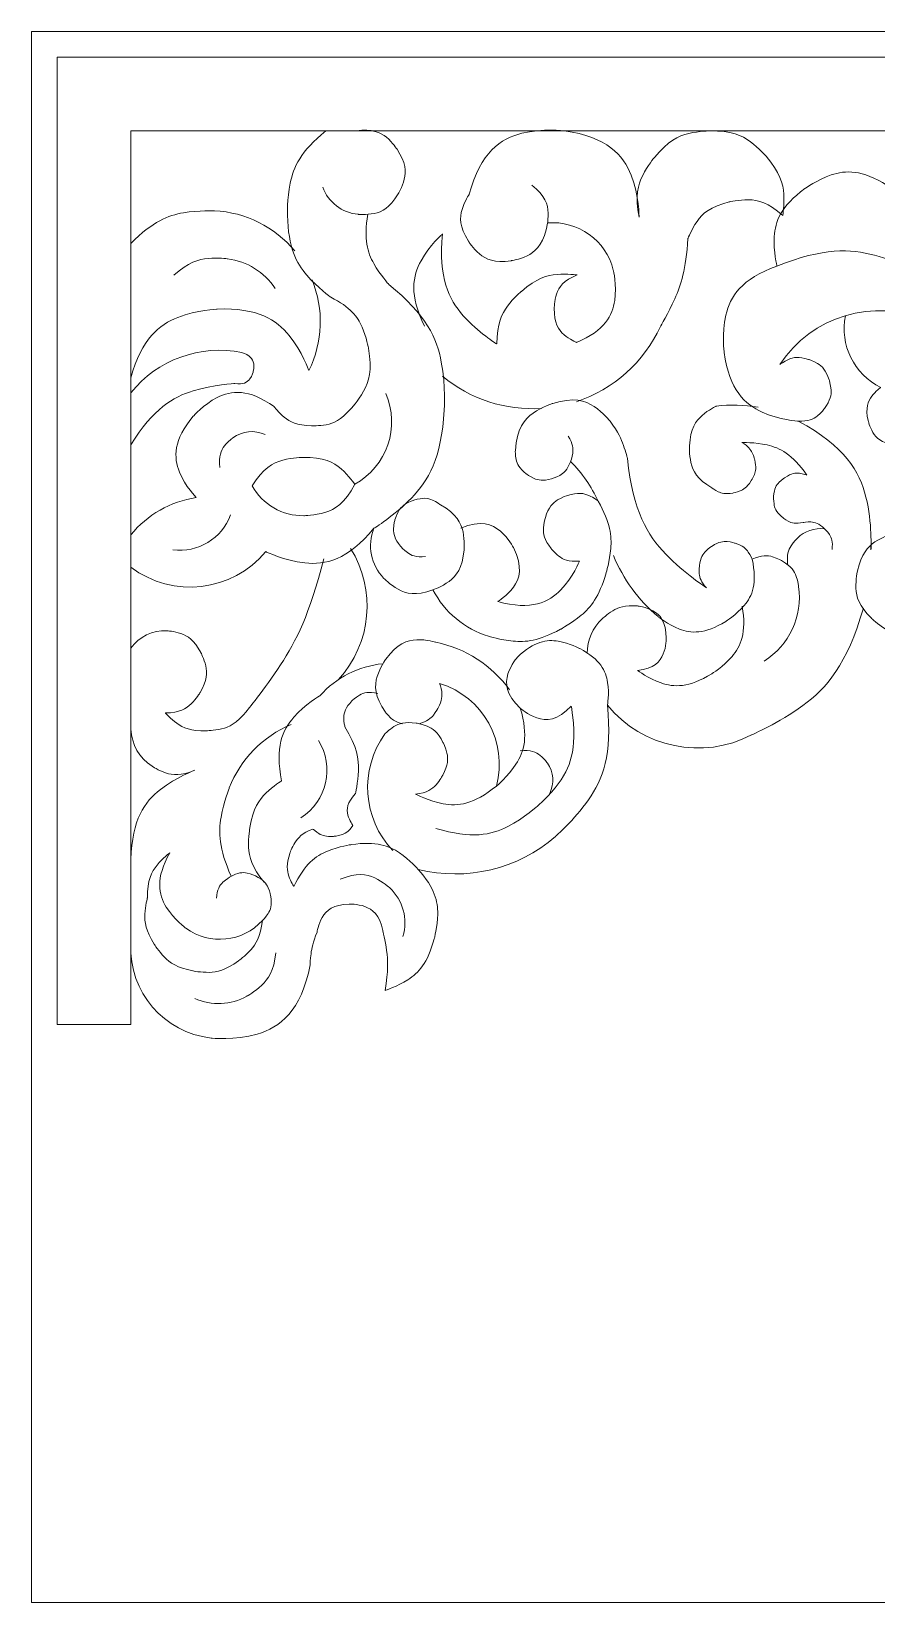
# Model space of a CAD drawing. Header units: millimetres. Extents: x 4883 to 5129, y 4651 to 4911.
# Drawn here: x 4883.3 to 4949, y 4789.2 to 4911.2 of the extents above; entities that cross this region are included whole.
import ezdxf

# ---------------------------------------------------------------- set-up
doc = ezdxf.new("R2010")
doc.units = ezdxf.units.MM
doc.header["$MEASUREMENT"] = 0
doc.layers.add('Layer 1', color=18, linetype='Continuous', true_color=0x000000)

msp = doc.modelspace()

# ---------------------------------------------------------------- linework, layer by layer
at = {"layer": 'Layer 1', "color": 1, "lineweight": 9, "true_color": 0xff0000}
for points, knots in [([(4883.34, 4911.2), (4883.34, 4911.2), (5127.34, 4911.2), (5127.34, 4911.2), (5127.34, 4911.2), (5127.34, 4911.2), (5127.34, 4880.7), (5127.34, 4850.2), (5127.34, 4789.2), (5127.34, 4789.2), (5127.34, 4789.2), (5127.34, 4789.2), (5066.34, 4789.2), (5005.34, 4789.2), (4883.34, 4789.2), (4883.34, 4789.2), (4883.34, 4789.2), (4883.34, 4789.2), (4883.34, 4819.7), (4883.34, 4850.2), (4883.34, 4911.2), (4883.34, 4911.2)], [0, 0, 0, 0, 0.142857, 0.142857, 0.142857, 0.285714, 0.285714, 0.285714, 0.428571, 0.428571, 0.428571, 0.571429, 0.571429, 0.571429, 0.714286, 0.714286, 0.714286, 0.857143, 0.857143, 0.857143, 1, 1, 1, 1]), ([(5085.34, 4834.1), (5085.34, 4834.1), (5085.34, 4909.2), (5085.34, 4909.2), (5085.34, 4909.2), (5085.34, 4909.2), (5035.34, 4909.2), (4985.34, 4909.2), (4885.34, 4909.2), (4885.34, 4909.2), (4885.34, 4909.2), (4885.34, 4909.2), (4885.34, 4890.43), (4885.34, 4871.65), (4885.34, 4834.1), (4885.34, 4834.1), (4885.34, 4834.1), (4885.34, 4834.1), (4886.77, 4834.1), (4888.2, 4834.1), (4891.06, 4834.1), (4891.06, 4834.1), (4891.06, 4834.1), (4891.06, 4834.1), (4891.06, 4851.44), (4891.06, 4868.79), (4891.06, 4903.48), (4891.06, 4903.48), (4891.06, 4903.48), (4891.06, 4903.48), (4938.2, 4903.48), (4985.34, 4903.48), (5079.61, 4903.48), (5079.61, 4903.48), (5079.61, 4903.48), (5079.61, 4903.48), (5079.61, 4886.13), (5079.61, 4868.79), (5079.61, 4834.1), (5079.61, 4834.1), (5079.61, 4834.1), (5079.61, 4834.1), (5081.04, 4834.1), (5082.47, 4834.1), (5085.34, 4834.1), (5085.34, 4834.1)], [0, 0, 0, 0, 0.066667, 0.066667, 0.066667, 0.133333, 0.133333, 0.133333, 0.2, 0.2, 0.2, 0.266667, 0.266667, 0.266667, 0.333333, 0.333333, 0.333333, 0.4, 0.4, 0.4, 0.466667, 0.466667, 0.466667, 0.533333, 0.533333, 0.533333, 0.6, 0.6, 0.6, 0.666667, 0.666667, 0.666667, 0.733333, 0.733333, 0.733333, 0.8, 0.8, 0.8, 0.866667, 0.866667, 0.866667, 0.933333, 0.933333, 0.933333, 1, 1, 1, 1]), ([(4891.06, 4872.11), (4892.33, 4873.67), (4894.14, 4874.71), (4896.14, 4875.01), (4896.14, 4875.01), (4895.28, 4875.87), (4894.83, 4876.99), (4894.38, 4878.11), (4894.34, 4879.48), (4895.91, 4881.32), (4895.91, 4881.32), (4896.7, 4882.24), (4897.77, 4882.78), (4898.85, 4883.32), (4900.21, 4883.49), (4902.18, 4882.07), (4902.18, 4882.07), (4902.53, 4881.62), (4902.97, 4881.25), (4903.42, 4880.89), (4903.95, 4880.62), (4905.1, 4880.58), (4905.1, 4880.58), (4905.67, 4880.56), (4906.24, 4880.66), (4906.8, 4880.77), (4907.35, 4881.01), (4908.12, 4881.87), (4908.12, 4881.87), (4908.71, 4882.5), (4909.13, 4883.26), (4909.56, 4884.01), (4909.82, 4884.89), (4909.51, 4886.6), (4909.51, 4886.6), (4909.36, 4887.46), (4909.02, 4888.25), (4908.67, 4889.05), (4908.13, 4889.78), (4906.58, 4890.57), (4906.58, 4890.57), (4905.56, 4891.31), (4904.73, 4892.27), (4903.91, 4893.23), (4903.29, 4894.4), (4903.22, 4896.93), (4903.22, 4896.93), (4903.18, 4898.19), (4903.44, 4899.43), (4903.69, 4900.67), (4904.24, 4901.88), (4906.19, 4903.48)], [0, 0, 0, 0, 0.055556, 0.055556, 0.055556, 0.111111, 0.111111, 0.111111, 0.166667, 0.166667, 0.166667, 0.222222, 0.222222, 0.222222, 0.277778, 0.277778, 0.277778, 0.333333, 0.333333, 0.333333, 0.388889, 0.388889, 0.388889, 0.444444, 0.444444, 0.444444, 0.5, 0.5, 0.5, 0.555556, 0.555556, 0.555556, 0.611111, 0.611111, 0.611111, 0.666667, 0.666667, 0.666667, 0.722222, 0.722222, 0.722222, 0.777778, 0.777778, 0.777778, 0.833333, 0.833333, 0.833333, 0.888889, 0.888889, 0.888889, 1, 1, 1, 1]), ([(4905.96, 4899.12), (4906.39, 4897.94), (4907.46, 4897.12), (4908.71, 4897), (4908.71, 4897), (4909.34, 4896.95), (4909.95, 4897.07), (4910.57, 4897.19), (4911.17, 4897.5), (4911.81, 4898.58), (4911.81, 4898.58), (4912.14, 4899.12), (4912.29, 4899.72), (4912.44, 4900.33), (4912.43, 4901.01), (4911.73, 4902.05), (4911.73, 4902.05), (4911.39, 4902.58), (4910.91, 4902.98), (4910.42, 4903.38), (4909.81, 4903.65), (4908.56, 4903.48)], [0, 0, 0, 0, 0.125, 0.125, 0.125, 0.25, 0.25, 0.25, 0.375, 0.375, 0.375, 0.5, 0.5, 0.5, 0.625, 0.625, 0.625, 0.75, 0.75, 0.75, 1, 1, 1, 1]), ([(4925.66, 4882.45), (4928.55, 4883.41), (4930.92, 4885.52), (4932.19, 4888.29), (4932.19, 4888.29), (4932.81, 4889.33), (4933.3, 4890.43), (4933.79, 4891.54), (4934.16, 4892.71), (4934.33, 4895.12), (4934.33, 4895.12), (4934.59, 4895.83), (4935.03, 4896.45), (4935.46, 4897.07), (4936.06, 4897.6), (4937.54, 4897.96), (4937.54, 4897.96), (4938.27, 4898.14), (4939.03, 4898.13), (4939.79, 4898.12), (4940.56, 4897.92), (4941.69, 4896.9), (4941.69, 4896.9), (4941.82, 4897.73), (4941.77, 4898.56), (4941.72, 4899.39), (4941.48, 4900.24), (4940.39, 4901.51), (4940.39, 4901.51), (4939.85, 4902.14), (4939.18, 4902.64), (4938.51, 4903.14), (4937.71, 4903.5), (4936.04, 4903.48), (4936.04, 4903.48), (4935.2, 4903.47), (4934.39, 4903.28), (4933.57, 4903.08), (4932.78, 4902.71), (4931.72, 4901.41), (4931.72, 4901.41), (4931.19, 4900.77), (4930.81, 4900.02), (4930.44, 4899.27), (4930.22, 4898.43), (4930.53, 4896.78), (4930.53, 4896.78), (4930.54, 4898.47), (4929.92, 4900.03), (4929.31, 4901.59), (4928.07, 4903.03), (4924.72, 4903.48), (4924.72, 4903.48), (4923.04, 4903.7), (4921.42, 4903.29), (4919.79, 4902.88), (4918.21, 4901.83), (4917.34, 4898.56), (4917.34, 4898.56), (4916.97, 4898.01), (4916.78, 4897.38), (4916.59, 4896.75), (4916.58, 4896.04), (4917.28, 4894.92), (4917.28, 4894.92), (4917.63, 4894.36), (4918.13, 4893.93), (4918.63, 4893.5), (4919.28, 4893.2), (4920.59, 4893.4), (4920.59, 4893.4), (4921.24, 4893.49), (4921.83, 4893.77), (4922.43, 4894.06), (4922.96, 4894.53), (4923.32, 4895.8), (4923.32, 4895.8), (4923.49, 4896.44), (4923.47, 4897.1), (4923.45, 4897.76), (4923.24, 4898.44), (4922.21, 4899.27)], [0, 0, 0, 0, 0.035714, 0.035714, 0.035714, 0.071429, 0.071429, 0.071429, 0.107143, 0.107143, 0.107143, 0.142857, 0.142857, 0.142857, 0.178571, 0.178571, 0.178571, 0.214286, 0.214286, 0.214286, 0.25, 0.25, 0.25, 0.285714, 0.285714, 0.285714, 0.321429, 0.321429, 0.321429, 0.357143, 0.357143, 0.357143, 0.392857, 0.392857, 0.392857, 0.428571, 0.428571, 0.428571, 0.464286, 0.464286, 0.464286, 0.5, 0.5, 0.5, 0.535714, 0.535714, 0.535714, 0.571429, 0.571429, 0.571429, 0.607143, 0.607143, 0.607143, 0.642857, 0.642857, 0.642857, 0.678571, 0.678571, 0.678571, 0.714286, 0.714286, 0.714286, 0.75, 0.75, 0.75, 0.785714, 0.785714, 0.785714, 0.821429, 0.821429, 0.821429, 0.857143, 0.857143, 0.857143, 0.892857, 0.892857, 0.892857, 0.928571, 0.928571, 0.928571, 1, 1, 1, 1]), ([(4951.92, 4867.36), (4952.85, 4867.45), (4953.66, 4868.03), (4954.05, 4868.88), (4954.05, 4868.88), (4954.24, 4869.3), (4954.32, 4869.76), (4954.4, 4870.22), (4954.36, 4870.72), (4953.82, 4871.48), (4953.82, 4871.48), (4953.3, 4871.92), (4952.68, 4872.19), (4952.06, 4872.47), (4951.35, 4872.6), (4950.06, 4872.16), (4950.06, 4872.16), (4949.41, 4871.94), (4948.85, 4871.56), (4948.29, 4871.18), (4947.8, 4870.64), (4947.5, 4869.32), (4947.5, 4869.32), (4947.35, 4868.65), (4947.37, 4867.97), (4947.4, 4867.29), (4947.6, 4866.6), (4948.57, 4865.64), (4948.57, 4865.64), (4949.05, 4865.16), (4949.64, 4864.82), (4950.23, 4864.49), (4950.93, 4864.29), (4952.25, 4864.61), (4952.25, 4864.61), (4955.12, 4865.23), (4957.52, 4866.89), (4959.91, 4868.55), (4961.84, 4871.24), (4961.14, 4877.07), (4961.14, 4877.07), (4960.89, 4878.2), (4961.02, 4879.34), (4961.15, 4880.49), (4961.66, 4881.65), (4963.65, 4882.82), (4963.65, 4882.82), (4964.64, 4883.41), (4965.77, 4883.64), (4966.9, 4883.88), (4968.16, 4883.76), (4969.9, 4882.23), (4969.9, 4882.23), (4969.95, 4883.62), (4969.47, 4884.9), (4968.99, 4886.19), (4967.98, 4887.38), (4965.23, 4887.72), (4965.23, 4887.72), (4963.86, 4887.89), (4962.54, 4887.52), (4961.22, 4887.16), (4959.94, 4886.25), (4959.36, 4883.55), (4959.36, 4883.55), (4958.91, 4885.46), (4958.05, 4887.22), (4957.2, 4888.98), (4955.94, 4890.6), (4952.46, 4892.41), (4952.46, 4892.41), (4950.72, 4893.31), (4948.82, 4893.82), (4946.93, 4894.32), (4944.88, 4894.43), (4941.24, 4892.98), (4941.24, 4892.98), (4940.95, 4894.11), (4941.03, 4895.27), (4941.1, 4896.43), (4941.53, 4897.63), (4943.41, 4899), (4943.41, 4899), (4944.35, 4899.69), (4945.46, 4900.06), (4946.56, 4900.43), (4947.83, 4900.48), (4949.81, 4899.25), (4949.81, 4899.25), (4951.22, 4898.23), (4952.54, 4897.09), (4953.85, 4895.95), (4955.06, 4894.68), (4956.96, 4891.75)], [0, 0, 0, 0, 0.03125, 0.03125, 0.03125, 0.0625, 0.0625, 0.0625, 0.09375, 0.09375, 0.09375, 0.125, 0.125, 0.125, 0.15625, 0.15625, 0.15625, 0.1875, 0.1875, 0.1875, 0.21875, 0.21875, 0.21875, 0.25, 0.25, 0.25, 0.28125, 0.28125, 0.28125, 0.3125, 0.3125, 0.3125, 0.34375, 0.34375, 0.34375, 0.375, 0.375, 0.375, 0.40625, 0.40625, 0.40625, 0.4375, 0.4375, 0.4375, 0.46875, 0.46875, 0.46875, 0.5, 0.5, 0.5, 0.53125, 0.53125, 0.53125, 0.5625, 0.5625, 0.5625, 0.59375, 0.59375, 0.59375, 0.625, 0.625, 0.625, 0.65625, 0.65625, 0.65625, 0.6875, 0.6875, 0.6875, 0.71875, 0.71875, 0.71875, 0.75, 0.75, 0.75, 0.78125, 0.78125, 0.78125, 0.8125, 0.8125, 0.8125, 0.84375, 0.84375, 0.84375, 0.875, 0.875, 0.875, 0.90625, 0.90625, 0.90625, 0.9375, 0.9375, 0.9375, 1, 1, 1, 1]), ([(4903.79, 4894.16), (4902.24, 4896.03), (4899.98, 4897.16), (4897.55, 4897.27), (4897.55, 4897.27), (4896.34, 4897.32), (4895.15, 4897.12), (4893.95, 4896.92), (4892.77, 4896.46), (4891.06, 4894.74)], [0, 0, 0, 0, 0.25, 0.25, 0.25, 0.5, 0.5, 0.5, 1, 1, 1, 1]), ([(4891.06, 4869.59), (4894.32, 4867.15), (4898.93, 4867.68), (4901.54, 4870.81), (4901.54, 4870.81), (4902.98, 4870.1), (4904.57, 4869.93), (4906.16, 4869.76), (4907.9, 4870.14), (4909.94, 4872.62), (4909.94, 4872.62), (4911.54, 4873.61), (4912.85, 4874.97), (4914.16, 4876.32), (4915.17, 4878.03), (4915.4, 4881.79), (4915.4, 4881.79), (4915.52, 4883.67), (4915.17, 4885.52), (4914.83, 4887.37), (4914.03, 4889.19), (4911.09, 4891.56), (4911.09, 4891.56), (4910.42, 4892.29), (4909.93, 4893.17), (4909.44, 4894.04), (4909.14, 4895.04), (4909.46, 4897.02)], [0, 0, 0, 0, 0.1, 0.1, 0.1, 0.2, 0.2, 0.2, 0.3, 0.3, 0.3, 0.4, 0.4, 0.4, 0.5, 0.5, 0.5, 0.6, 0.6, 0.6, 0.7, 0.7, 0.7, 0.8, 0.8, 0.8, 1, 1, 1, 1]), ([(4923.42, 4896.33), (4925.79, 4896.54), (4927.97, 4894.98), (4928.53, 4892.66), (4928.53, 4892.66), (4928.81, 4891.5), (4928.64, 4890.32), (4928.48, 4889.15), (4927.87, 4887.96), (4925.66, 4887.06), (4925.66, 4887.06), (4925.13, 4887.28), (4924.7, 4887.65), (4924.26, 4888.03), (4923.92, 4888.55), (4923.94, 4889.69), (4923.94, 4889.69), (4923.94, 4890.27), (4924.12, 4890.81), (4924.3, 4891.35), (4924.65, 4891.86), (4925.72, 4892.29), (4925.72, 4892.29), (4924.94, 4892.4), (4924.16, 4892.34), (4923.37, 4892.27), (4922.59, 4892.04), (4921.39, 4891.02), (4921.39, 4891.02), (4920.79, 4890.51), (4920.32, 4889.88), (4919.85, 4889.26), (4919.5, 4888.52), (4919.47, 4886.94), (4919.47, 4886.94), (4918.02, 4887.85), (4916.88, 4889.13), (4915.75, 4890.41), (4914.93, 4892.07), (4915.27, 4895.48), (4915.27, 4895.48), (4914.25, 4894.58), (4913.6, 4893.4), (4912.95, 4892.22), (4912.66, 4890.75), (4913.87, 4888.32)], [0, 0, 0, 0, 0.0625, 0.0625, 0.0625, 0.125, 0.125, 0.125, 0.1875, 0.1875, 0.1875, 0.25, 0.25, 0.25, 0.3125, 0.3125, 0.3125, 0.375, 0.375, 0.375, 0.4375, 0.4375, 0.4375, 0.5, 0.5, 0.5, 0.5625, 0.5625, 0.5625, 0.625, 0.625, 0.625, 0.6875, 0.6875, 0.6875, 0.75, 0.75, 0.75, 0.8125, 0.8125, 0.8125, 0.875, 0.875, 0.875, 1, 1, 1, 1]), ([(4902.27, 4891.24), (4901.43, 4892.51), (4900.08, 4893.35), (4898.57, 4893.55), (4898.57, 4893.55), (4897.82, 4893.64), (4897.06, 4893.58), (4896.3, 4893.51), (4895.54, 4893.28), (4894.4, 4892.27)], [0, 0, 0, 0, 0.25, 0.25, 0.25, 0.5, 0.5, 0.5, 1, 1, 1, 1]), ([(4948.54, 4871.2), (4948.54, 4871.12), (4948.54, 4871.04), (4948.54, 4870.96), (4948.54, 4870.96), (4948.65, 4873.03), (4948.15, 4875.04), (4947.65, 4877.05), (4946.55, 4878.99), (4942.89, 4880.93), (4942.89, 4880.93), (4941.42, 4881.03), (4940.09, 4881.64), (4938.75, 4882.24), (4937.55, 4883.36), (4937.14, 4886.28), (4937.14, 4886.28), (4936.94, 4887.74), (4937.27, 4889.17), (4937.6, 4890.6), (4938.46, 4892), (4941.24, 4892.98)], [0, 0, 0, 0, 0.125, 0.125, 0.125, 0.25, 0.25, 0.25, 0.375, 0.375, 0.375, 0.5, 0.5, 0.5, 0.625, 0.625, 0.625, 0.75, 0.75, 0.75, 1, 1, 1, 1]), ([(4905.14, 4891.91), (4906.06, 4889.64), (4905.97, 4887.07), (4904.89, 4884.87), (4904.89, 4884.87), (4904.35, 4886.35), (4903.36, 4887.58), (4902.36, 4888.8), (4900.93, 4889.77), (4897.77, 4889.64), (4897.77, 4889.64), (4896.19, 4889.57), (4894.72, 4889), (4893.25, 4888.43), (4891.89, 4887.35), (4891.06, 4884.3)], [0, 0, 0, 0, 0.166667, 0.166667, 0.166667, 0.333333, 0.333333, 0.333333, 0.5, 0.5, 0.5, 0.666667, 0.666667, 0.666667, 1, 1, 1, 1]), ([(4952.89, 4888.78), (4948.74, 4890.54), (4943.94, 4889.1), (4941.46, 4885.34), (4941.46, 4885.34), (4941.78, 4885.58), (4942.14, 4885.74), (4942.51, 4885.9), (4942.92, 4885.97), (4943.68, 4885.74), (4943.68, 4885.74), (4944.06, 4885.62), (4944.4, 4885.41), (4944.74, 4885.21), (4945.04, 4884.91), (4945.29, 4884.15), (4945.29, 4884.15), (4945.41, 4883.77), (4945.44, 4883.37), (4945.47, 4882.98), (4945.4, 4882.56), (4944.92, 4881.92), (4944.92, 4881.92), (4944.69, 4881.6), (4944.38, 4881.35), (4944.07, 4881.1), (4943.69, 4880.92), (4942.89, 4880.93)], [0, 0, 0, 0, 0.1, 0.1, 0.1, 0.2, 0.2, 0.2, 0.3, 0.3, 0.3, 0.4, 0.4, 0.4, 0.5, 0.5, 0.5, 0.6, 0.6, 0.6, 0.7, 0.7, 0.7, 0.8, 0.8, 0.8, 1, 1, 1, 1]), ([(4946.55, 4889.13), (4946.1, 4886.86), (4947.23, 4884.58), (4949.31, 4883.56), (4949.31, 4883.56), (4948.9, 4883.27), (4948.6, 4882.87), (4948.3, 4882.47), (4948.1, 4881.97), (4948.32, 4880.99), (4948.32, 4880.99), (4948.44, 4880.5), (4948.69, 4880.07), (4948.94, 4879.64), (4949.33, 4879.27), (4950.32, 4879.09), (4950.32, 4879.09), (4950.15, 4878.35), (4950.27, 4877.61), (4950.4, 4876.87), (4950.82, 4876.13), (4952.26, 4875.66), (4952.26, 4875.66), (4951.89, 4875.1), (4951.75, 4874.45), (4951.62, 4873.8), (4951.7, 4873.06), (4952.68, 4872.14)], [0, 0, 0, 0, 0.1, 0.1, 0.1, 0.2, 0.2, 0.2, 0.3, 0.3, 0.3, 0.4, 0.4, 0.4, 0.5, 0.5, 0.5, 0.6, 0.6, 0.6, 0.7, 0.7, 0.7, 0.8, 0.8, 0.8, 1, 1, 1, 1]), ([(4891.06, 4883.15), (4893.12, 4885.72), (4896.45, 4886.92), (4899.68, 4886.27), (4899.68, 4886.27), (4900, 4886.18), (4900.26, 4885.98), (4900.51, 4885.77), (4900.71, 4885.45), (4900.56, 4884.8), (4900.56, 4884.8), (4900.49, 4884.48), (4900.29, 4884.22), (4900.1, 4883.95), (4899.79, 4883.75), (4899.13, 4883.87), (4899.13, 4883.87), (4897.48, 4883.78), (4895.9, 4883.3), (4894.32, 4882.81), (4892.81, 4881.92), (4891.06, 4879.11)], [0, 0, 0, 0, 0.125, 0.125, 0.125, 0.25, 0.25, 0.25, 0.375, 0.375, 0.375, 0.5, 0.5, 0.5, 0.625, 0.625, 0.625, 0.75, 0.75, 0.75, 1, 1, 1, 1]), ([(4928.54, 4870.52), (4929.29, 4868.67), (4930.48, 4867.04), (4932.01, 4865.76), (4932.01, 4865.76), (4932.76, 4865.14), (4933.66, 4864.8), (4934.55, 4864.45), (4935.61, 4864.38), (4937.26, 4865.39), (4937.26, 4865.39), (4938.08, 4865.89), (4938.7, 4866.63), (4939.32, 4867.37), (4939.73, 4868.34), (4939.31, 4870.23), (4939.31, 4870.23), (4939.19, 4870.53), (4939.01, 4870.78), (4938.83, 4871.04), (4938.59, 4871.27), (4937.99, 4871.46), (4937.99, 4871.46), (4937.69, 4871.56), (4937.37, 4871.59), (4937.06, 4871.62), (4936.73, 4871.58), (4936.2, 4871.24), (4936.2, 4871.24), (4935.93, 4871.07), (4935.71, 4870.85), (4935.48, 4870.62), (4935.31, 4870.34), (4935.22, 4869.72), (4935.22, 4869.72), (4935.18, 4869.4), (4935.21, 4869.09), (4935.24, 4868.77), (4935.34, 4868.46), (4935.77, 4868), (4935.77, 4868), (4934.04, 4869.12), (4932.61, 4870.6), (4931.18, 4872.09), (4930.05, 4873.93), (4929.63, 4878.03), (4929.63, 4878.03), (4929.5, 4878.56), (4929.32, 4879.06), (4929.14, 4879.57), (4928.92, 4880.06), (4928.28, 4880.93), (4928.28, 4880.93), (4927.75, 4881.6), (4927.04, 4882.07), (4926.34, 4882.55), (4925.45, 4882.82), (4923.82, 4882.31), (4923.82, 4882.31), (4923.01, 4882.06), (4922.31, 4881.57), (4921.61, 4881.08), (4921.04, 4880.36), (4920.92, 4878.65), (4920.92, 4878.65), (4920.91, 4878.3), (4920.99, 4877.96), (4921.06, 4877.62), (4921.22, 4877.29), (4921.77, 4876.86), (4921.77, 4876.86), (4922.05, 4876.64), (4922.37, 4876.5), (4922.69, 4876.35), (4923.05, 4876.28), (4923.72, 4876.46), (4923.72, 4876.46), (4924.06, 4876.56), (4924.37, 4876.73), (4924.67, 4876.89), (4924.95, 4877.14), (4925.2, 4877.79), (4925.2, 4877.79), (4925.33, 4878.12), (4925.38, 4878.46), (4925.43, 4878.81), (4925.39, 4879.18), (4925.03, 4879.77)], [0, 0, 0, 0, 0.033333, 0.033333, 0.033333, 0.066667, 0.066667, 0.066667, 0.1, 0.1, 0.1, 0.133333, 0.133333, 0.133333, 0.166667, 0.166667, 0.166667, 0.2, 0.2, 0.2, 0.233333, 0.233333, 0.233333, 0.266667, 0.266667, 0.266667, 0.3, 0.3, 0.3, 0.333333, 0.333333, 0.333333, 0.366667, 0.366667, 0.366667, 0.4, 0.4, 0.4, 0.433333, 0.433333, 0.433333, 0.466667, 0.466667, 0.466667, 0.5, 0.5, 0.5, 0.533333, 0.533333, 0.533333, 0.566667, 0.566667, 0.566667, 0.6, 0.6, 0.6, 0.633333, 0.633333, 0.633333, 0.666667, 0.666667, 0.666667, 0.7, 0.7, 0.7, 0.733333, 0.733333, 0.733333, 0.766667, 0.766667, 0.766667, 0.8, 0.8, 0.8, 0.833333, 0.833333, 0.833333, 0.866667, 0.866667, 0.866667, 0.9, 0.9, 0.9, 0.933333, 0.933333, 0.933333, 1, 1, 1, 1]), ([(4939.77, 4882.02), (4938.7, 4882.21), (4937.6, 4882.24), (4936.52, 4882.1), (4936.52, 4882.1), (4935.92, 4881.82), (4935.42, 4881.38), (4934.92, 4880.95), (4934.52, 4880.36), (4934.45, 4879.03), (4934.45, 4879.03), (4934.41, 4878.37), (4934.56, 4877.72), (4934.71, 4877.08), (4935.04, 4876.45), (4936.18, 4875.76), (4936.18, 4875.76), (4936.41, 4875.58), (4936.67, 4875.46), (4936.94, 4875.33), (4937.23, 4875.26), (4937.81, 4875.36), (4937.81, 4875.36), (4938.1, 4875.41), (4938.37, 4875.52), (4938.64, 4875.62), (4938.89, 4875.79), (4939.22, 4876.28), (4939.22, 4876.28), (4939.38, 4876.52), (4939.49, 4876.79), (4939.59, 4877.06), (4939.65, 4877.36), (4939.51, 4877.93), (4939.51, 4877.93), (4939.45, 4878.21), (4939.32, 4878.48), (4939.2, 4878.74), (4939.02, 4878.99), (4938.51, 4879.28), (4938.51, 4879.28), (4939.51, 4879.31), (4940.49, 4879.09), (4941.46, 4878.86), (4942.41, 4878.39), (4943.57, 4876.75), (4943.57, 4876.75), (4943.29, 4876.86), (4942.99, 4876.89), (4942.69, 4876.93), (4942.37, 4876.9), (4941.87, 4876.57), (4941.87, 4876.57), (4941.61, 4876.41), (4941.4, 4876.19), (4941.19, 4875.98), (4941.03, 4875.7), (4940.98, 4875.1), (4940.98, 4875.1), (4940.96, 4874.8), (4941.01, 4874.51), (4941.05, 4874.21), (4941.17, 4873.91), (4941.63, 4873.51), (4941.63, 4873.51), (4941.85, 4873.31), (4942.12, 4873.17), (4942.38, 4873.03), (4942.69, 4872.95), (4943.28, 4873.07), (4943.28, 4873.07), (4943.58, 4873.13), (4943.88, 4873.11), (4944.18, 4873.09), (4944.49, 4873), (4944.93, 4872.59), (4944.93, 4872.59), (4945.15, 4872.38), (4945.31, 4872.13), (4945.48, 4871.88), (4945.59, 4871.58), (4945.52, 4870.98)], [0, 0, 0, 0, 0.035714, 0.035714, 0.035714, 0.071429, 0.071429, 0.071429, 0.107143, 0.107143, 0.107143, 0.142857, 0.142857, 0.142857, 0.178571, 0.178571, 0.178571, 0.214286, 0.214286, 0.214286, 0.25, 0.25, 0.25, 0.285714, 0.285714, 0.285714, 0.321429, 0.321429, 0.321429, 0.357143, 0.357143, 0.357143, 0.392857, 0.392857, 0.392857, 0.428571, 0.428571, 0.428571, 0.464286, 0.464286, 0.464286, 0.5, 0.5, 0.5, 0.535714, 0.535714, 0.535714, 0.571429, 0.571429, 0.571429, 0.607143, 0.607143, 0.607143, 0.642857, 0.642857, 0.642857, 0.678571, 0.678571, 0.678571, 0.714286, 0.714286, 0.714286, 0.75, 0.75, 0.75, 0.785714, 0.785714, 0.785714, 0.821429, 0.821429, 0.821429, 0.857143, 0.857143, 0.857143, 0.892857, 0.892857, 0.892857, 0.928571, 0.928571, 0.928571, 1, 1, 1, 1]), ([(4901.49, 4879.9), (4900.67, 4880.28), (4899.71, 4880.18), (4898.98, 4879.65), (4898.98, 4879.65), (4898.62, 4879.38), (4898.34, 4879.02), (4898.06, 4878.67), (4897.87, 4878.23), (4897.98, 4877.33)], [0, 0, 0, 0, 0.25, 0.25, 0.25, 0.5, 0.5, 0.5, 1, 1, 1, 1]), ([(4900.47, 4875.92), (4901.28, 4874.46), (4902.83, 4873.57), (4904.5, 4873.6), (4904.5, 4873.6), (4905.33, 4873.61), (4906.13, 4873.85), (4906.92, 4874.09), (4907.68, 4874.56), (4908.45, 4876.04), (4908.45, 4876.04), (4908, 4876.7), (4907.4, 4877.23), (4906.8, 4877.76), (4906.04, 4878.15), (4904.43, 4878.13), (4904.43, 4878.13), (4903.63, 4878.12), (4902.85, 4877.91), (4902.08, 4877.69), (4901.33, 4877.28), (4900.47, 4875.92)], [0, 0, 0, 0, 0.142857, 0.142857, 0.142857, 0.285714, 0.285714, 0.285714, 0.428571, 0.428571, 0.428571, 0.571429, 0.571429, 0.571429, 0.714286, 0.714286, 0.714286, 0.857143, 0.857143, 0.857143, 1, 1, 1, 1]), ([(4925.21, 4877.8), (4926.1, 4876.91), (4926.82, 4875.87), (4927.36, 4874.73), (4927.36, 4874.73), (4927.02, 4874.99), (4926.63, 4875.17), (4926.24, 4875.34), (4925.79, 4875.42), (4924.97, 4875.17), (4924.97, 4875.17), (4924.56, 4875.04), (4924.2, 4874.82), (4923.83, 4874.59), (4923.51, 4874.27), (4923.25, 4873.45), (4923.25, 4873.45), (4923.12, 4873.04), (4923.1, 4872.62), (4923.08, 4872.19), (4923.16, 4871.74), (4923.69, 4871.06), (4923.69, 4871.06), (4923.95, 4870.73), (4924.29, 4870.46), (4924.63, 4870.2), (4925.04, 4870.02), (4925.9, 4870.07), (4925.9, 4870.07), (4925.4, 4868.81), (4924.46, 4867.85), (4923.53, 4866.88), (4922.16, 4866.21), (4919.56, 4866.94), (4919.56, 4866.94), (4920.28, 4867.37), (4920.77, 4868.04), (4921.26, 4868.71), (4921.52, 4869.62), (4920.77, 4871.12), (4920.77, 4871.12), (4920.39, 4871.86), (4919.76, 4872.4), (4919.13, 4872.94), (4918.24, 4873.28), (4916.69, 4872.63)], [0, 0, 0, 0, 0.0625, 0.0625, 0.0625, 0.125, 0.125, 0.125, 0.1875, 0.1875, 0.1875, 0.25, 0.25, 0.25, 0.3125, 0.3125, 0.3125, 0.375, 0.375, 0.375, 0.4375, 0.4375, 0.4375, 0.5, 0.5, 0.5, 0.5625, 0.5625, 0.5625, 0.625, 0.625, 0.625, 0.6875, 0.6875, 0.6875, 0.75, 0.75, 0.75, 0.8125, 0.8125, 0.8125, 0.875, 0.875, 0.875, 1, 1, 1, 1]), ([(4909.94, 4872.62), (4909.41, 4871.29), (4909.7, 4869.78), (4910.69, 4868.75), (4910.69, 4868.75), (4911.18, 4868.24), (4911.81, 4867.89), (4912.43, 4867.54), (4913.18, 4867.36), (4914.52, 4867.84), (4914.52, 4867.84), (4915.2, 4868.07), (4915.77, 4868.5), (4916.34, 4868.92), (4916.81, 4869.53), (4916.94, 4870.95), (4916.94, 4870.95), (4917, 4871.66), (4916.86, 4872.35), (4916.71, 4873.05), (4916.35, 4873.73), (4915.11, 4874.44), (4915.11, 4874.44), (4914.82, 4874.66), (4914.48, 4874.81), (4914.14, 4874.96), (4913.75, 4875.03), (4913.04, 4874.8), (4913.04, 4874.8), (4912.68, 4874.69), (4912.37, 4874.49), (4912.06, 4874.29), (4911.78, 4874.01), (4911.57, 4873.29), (4911.57, 4873.29), (4911.47, 4872.94), (4911.46, 4872.56), (4911.45, 4872.19), (4911.53, 4871.81), (4912, 4871.23), (4912, 4871.23), (4912.24, 4870.95), (4912.54, 4870.73), (4912.84, 4870.51), (4913.2, 4870.36), (4913.94, 4870.43)], [0, 0, 0, 0, 0.0625, 0.0625, 0.0625, 0.125, 0.125, 0.125, 0.1875, 0.1875, 0.1875, 0.25, 0.25, 0.25, 0.3125, 0.3125, 0.3125, 0.375, 0.375, 0.375, 0.4375, 0.4375, 0.4375, 0.5, 0.5, 0.5, 0.5625, 0.5625, 0.5625, 0.625, 0.625, 0.625, 0.6875, 0.6875, 0.6875, 0.75, 0.75, 0.75, 0.8125, 0.8125, 0.8125, 0.875, 0.875, 0.875, 1, 1, 1, 1]), ([(4914.52, 4867.84), (4915.42, 4866.11), (4916.98, 4864.81), (4918.84, 4864.24), (4918.84, 4864.24), (4919.77, 4863.95), (4920.74, 4863.86), (4921.71, 4863.76), (4922.71, 4863.86), (4924.43, 4864.78), (4924.43, 4864.78), (4925.29, 4865.24), (4926.04, 4865.87), (4926.79, 4866.49), (4927.42, 4867.28), (4927.97, 4869.15), (4927.97, 4869.15), (4928.25, 4870.08), (4928.33, 4871.05), (4928.41, 4872.02), (4928.3, 4873.02), (4927.36, 4874.73)], [0, 0, 0, 0, 0.125, 0.125, 0.125, 0.25, 0.25, 0.25, 0.375, 0.375, 0.375, 0.5, 0.5, 0.5, 0.625, 0.625, 0.625, 0.75, 0.75, 0.75, 1, 1, 1, 1]), ([(4944.93, 4872.59), (4944.15, 4872.67), (4943.38, 4872.41), (4942.83, 4871.86), (4942.83, 4871.86), (4942.55, 4871.59), (4942.34, 4871.26), (4942.13, 4870.93), (4941.99, 4870.55), (4942.07, 4869.78)], [0, 0, 0, 0, 0.25, 0.25, 0.25, 0.5, 0.5, 0.5, 1, 1, 1, 1]), ([(4891.06, 4863.31), (4891.69, 4864.21), (4892.76, 4864.73), (4893.86, 4864.66), (4893.86, 4864.66), (4894.42, 4864.63), (4894.94, 4864.45), (4895.47, 4864.27), (4895.96, 4863.95), (4896.49, 4862.98), (4896.49, 4862.98), (4896.75, 4862.49), (4896.87, 4861.95), (4897, 4861.41), (4896.99, 4860.82), (4896.43, 4859.86), (4896.43, 4859.86), (4896.15, 4859.38), (4895.75, 4858.99), (4895.36, 4858.6), (4894.85, 4858.31), (4893.74, 4858.28), (4893.74, 4858.28), (4894.14, 4857.83), (4894.63, 4857.48), (4895.12, 4857.13), (4895.7, 4856.87), (4896.91, 4856.9), (4896.91, 4856.9), (4897.51, 4856.91), (4898.1, 4857.05), (4898.69, 4857.19), (4899.26, 4857.47), (4900.03, 4858.4), (4900.03, 4858.4), (4901.45, 4860.13), (4902.68, 4862.01), (4903.91, 4863.88), (4904.93, 4865.91), (4906.05, 4870.25)], [0, 0, 0, 0, 0.071429, 0.071429, 0.071429, 0.142857, 0.142857, 0.142857, 0.214286, 0.214286, 0.214286, 0.285714, 0.285714, 0.285714, 0.357143, 0.357143, 0.357143, 0.428571, 0.428571, 0.428571, 0.5, 0.5, 0.5, 0.571429, 0.571429, 0.571429, 0.642857, 0.642857, 0.642857, 0.714286, 0.714286, 0.714286, 0.785714, 0.785714, 0.785714, 0.857143, 0.857143, 0.857143, 1, 1, 1, 1]), ([(4940.24, 4862.31), (4942.2, 4863.54), (4943.25, 4865.8), (4942.92, 4868.09), (4942.92, 4868.09), (4942.88, 4868.5), (4942.74, 4868.89), (4942.6, 4869.29), (4942.37, 4869.65), (4941.66, 4870.08), (4941.66, 4870.08), (4941.3, 4870.29), (4940.9, 4870.41), (4940.51, 4870.53), (4940.07, 4870.56), (4939.31, 4870.23)], [0, 0, 0, 0, 0.166667, 0.166667, 0.166667, 0.333333, 0.333333, 0.333333, 0.5, 0.5, 0.5, 0.666667, 0.666667, 0.666667, 1, 1, 1, 1]), ([(4926.49, 4862.92), (4926.5, 4863.94), (4926.93, 4864.91), (4927.67, 4865.6), (4927.67, 4865.6), (4928.04, 4865.94), (4928.48, 4866.21), (4928.91, 4866.47), (4929.41, 4866.65), (4930.42, 4866.59), (4930.42, 4866.59), (4931.06, 4866.51), (4931.61, 4866.21), (4932.17, 4865.9), (4932.64, 4865.36), (4932.64, 4864.08), (4932.64, 4864.08), (4932.65, 4863.45), (4932.41, 4862.86), (4932.17, 4862.27), (4931.69, 4861.73), (4930.42, 4861.58), (4930.42, 4861.58), (4931.26, 4860.95), (4932.25, 4860.61), (4933.24, 4860.27), (4934.38, 4860.22), (4936.17, 4861.32), (4936.17, 4861.32), (4937.07, 4861.87), (4937.75, 4862.66), (4938.43, 4863.46), (4938.9, 4864.5), (4938.54, 4866.57)], [0, 0, 0, 0, 0.083333, 0.083333, 0.083333, 0.166667, 0.166667, 0.166667, 0.25, 0.25, 0.25, 0.333333, 0.333333, 0.333333, 0.416667, 0.416667, 0.416667, 0.5, 0.5, 0.5, 0.583333, 0.583333, 0.583333, 0.666667, 0.666667, 0.666667, 0.75, 0.75, 0.75, 0.833333, 0.833333, 0.833333, 1, 1, 1, 1]), ([(4928.07, 4858.88), (4930.8, 4855.56), (4935.47, 4854.6), (4939.27, 4856.58), (4939.27, 4856.58), (4941.39, 4857.49), (4943.24, 4858.85), (4945.09, 4860.21), (4946.68, 4862.01), (4947.95, 4866.43)], [0, 0, 0, 0, 0.25, 0.25, 0.25, 0.5, 0.5, 0.5, 1, 1, 1, 1]), ([(4920.46, 4860.09), (4919.09, 4861.99), (4917.05, 4863.31), (4914.75, 4863.77), (4914.75, 4863.77), (4914.03, 4863.99), (4913.28, 4863.97), (4912.52, 4863.94), (4911.74, 4863.68), (4910.86, 4862.45), (4910.86, 4862.45), (4910.41, 4861.84), (4910.19, 4861.12), (4909.97, 4860.4), (4909.96, 4859.57), (4910.84, 4858.34), (4910.84, 4858.34), (4911, 4858.12), (4911.2, 4857.93), (4911.39, 4857.74), (4911.63, 4857.58), (4912.15, 4857.44)], [0, 0, 0, 0, 0.125, 0.125, 0.125, 0.25, 0.25, 0.25, 0.375, 0.375, 0.375, 0.5, 0.5, 0.5, 0.625, 0.625, 0.625, 0.75, 0.75, 0.75, 1, 1, 1, 1]), ([(4913.38, 4846.13), (4917.14, 4845.2), (4921.11, 4846.15), (4924.03, 4848.69), (4924.03, 4848.69), (4925.5, 4849.96), (4926.6, 4851.54), (4927.71, 4853.13), (4928.47, 4855.03), (4928.07, 4858.88), (4928.07, 4858.88), (4928.23, 4859.77), (4928.09, 4860.65), (4927.95, 4861.54), (4927.52, 4862.43), (4925.93, 4863.28), (4925.93, 4863.28), (4925.14, 4863.7), (4924.25, 4863.85), (4923.37, 4864), (4922.39, 4863.86), (4921.09, 4862.62), (4921.09, 4862.62), (4920.58, 4862.04), (4920.35, 4861.31), (4920.12, 4860.58), (4920.16, 4859.7), (4921.3, 4858.66), (4921.3, 4858.66), (4921.87, 4858.14), (4922.6, 4857.9), (4923.32, 4857.65), (4924.21, 4857.68), (4925.26, 4858.81), (4925.26, 4858.81), (4925.54, 4857.39), (4925.44, 4855.94), (4925.33, 4854.5), (4924.84, 4853.03), (4922.69, 4851.09), (4922.69, 4851.09), (4921.62, 4850.12), (4920.33, 4849.46), (4919.04, 4848.81), (4917.53, 4848.47), (4914.75, 4849.32)], [0, 0, 0, 0, 0.0625, 0.0625, 0.0625, 0.125, 0.125, 0.125, 0.1875, 0.1875, 0.1875, 0.25, 0.25, 0.25, 0.3125, 0.3125, 0.3125, 0.375, 0.375, 0.375, 0.4375, 0.4375, 0.4375, 0.5, 0.5, 0.5, 0.5625, 0.5625, 0.5625, 0.625, 0.625, 0.625, 0.6875, 0.6875, 0.6875, 0.75, 0.75, 0.75, 0.8125, 0.8125, 0.8125, 0.875, 0.875, 0.875, 1, 1, 1, 1]), ([(4910.63, 4862.1), (4908.74, 4861.92), (4907, 4861.03), (4905.74, 4859.62), (4905.74, 4859.62), (4904.58, 4858.95), (4903.71, 4857.95), (4902.83, 4856.95), (4902.23, 4855.62), (4902.77, 4853.01), (4902.77, 4853.01), (4902.12, 4852.61), (4901.57, 4852.08), (4901.01, 4851.55), (4900.56, 4850.89), (4900.3, 4849.38), (4900.3, 4849.38), (4900.17, 4848.63), (4900.2, 4847.87), (4900.24, 4847.1), (4900.44, 4846.33), (4901.4, 4845.13)], [0, 0, 0, 0, 0.125, 0.125, 0.125, 0.25, 0.25, 0.25, 0.375, 0.375, 0.375, 0.5, 0.5, 0.5, 0.625, 0.625, 0.625, 0.75, 0.75, 0.75, 1, 1, 1, 1]), ([(4919.46, 4852.61), (4920.36, 4856.03), (4918.41, 4859.54), (4915.04, 4860.58), (4915.04, 4860.58), (4915.16, 4860.27), (4915.2, 4859.94), (4915.25, 4859.61), (4915.22, 4859.26), (4914.92, 4858.67), (4914.92, 4858.67), (4914.77, 4858.37), (4914.56, 4858.11), (4914.35, 4857.86), (4914.08, 4857.64), (4913.44, 4857.45)], [0, 0, 0, 0, 0.166667, 0.166667, 0.166667, 0.333333, 0.333333, 0.333333, 0.5, 0.5, 0.5, 0.666667, 0.666667, 0.666667, 1, 1, 1, 1]), ([(4891.06, 4840.31), (4890.91, 4836.62), (4893.62, 4833.45), (4897.29, 4833.04), (4897.29, 4833.04), (4899.12, 4832.83), (4900.87, 4833.35), (4902.63, 4833.87), (4904.31, 4835.11), (4904.98, 4838.73), (4904.98, 4838.73), (4905, 4839.16), (4905.05, 4839.59), (4905.11, 4840.02), (4905.2, 4840.44), (4905.52, 4841.25), (4905.52, 4841.25), (4905.61, 4841.87), (4905.93, 4842.41), (4906.24, 4842.95), (4906.77, 4843.41), (4908.02, 4843.44), (4908.02, 4843.44), (4908.65, 4843.46), (4909.23, 4843.25), (4909.82, 4843.04), (4910.37, 4842.61), (4910.63, 4841.38), (4910.63, 4841.38), (4910.81, 4840.62), (4910.92, 4839.84), (4911.02, 4839.07), (4911.06, 4838.28), (4910.82, 4836.73), (4910.82, 4836.73), (4911.75, 4837.04), (4912.57, 4837.57), (4913.4, 4838.1), (4914.11, 4838.85), (4914.62, 4840.74), (4914.62, 4840.74), (4914.88, 4841.69), (4914.89, 4842.67), (4914.91, 4843.65), (4914.67, 4844.66), (4913.38, 4846.13), (4913.38, 4846.13), (4912.73, 4846.87), (4911.92, 4847.42), (4911.11, 4847.97), (4910.14, 4848.33), (4908.19, 4848.06), (4908.19, 4848.06), (4907.22, 4847.93), (4906.32, 4847.55), (4905.41, 4847.18), (4904.57, 4846.57), (4903.72, 4844.8), (4903.72, 4844.8), (4903.48, 4845.19), (4903.33, 4845.62), (4903.18, 4846.05), (4903.13, 4846.52), (4903.41, 4847.38), (4903.41, 4847.38), (4903.56, 4847.82), (4903.79, 4848.2), (4904.03, 4848.59), (4904.36, 4848.94), (4905.2, 4849.27), (4905.2, 4849.27), (4905.42, 4849.06), (4905.67, 4848.91), (4905.93, 4848.76), (4906.22, 4848.65), (4906.81, 4848.7), (4906.81, 4848.7), (4907.11, 4848.73), (4907.4, 4848.81), (4907.68, 4848.9), (4907.95, 4849.05), (4908.31, 4849.53), (4908.31, 4849.53), (4908.04, 4849.91), (4907.92, 4850.35), (4907.81, 4850.8), (4907.84, 4851.32), (4908.49, 4851.99), (4908.49, 4851.99), (4908.71, 4852.88), (4908.74, 4853.8), (4908.78, 4854.71), (4908.63, 4855.65), (4907.68, 4857.21), (4907.68, 4857.21), (4907.59, 4857.57), (4907.6, 4857.94), (4907.61, 4858.31), (4907.71, 4858.69), (4908.23, 4859.22), (4908.23, 4859.22), (4908.5, 4859.48), (4908.82, 4859.67), (4909.14, 4859.86), (4909.52, 4859.96), (4910.24, 4859.79)], [0, 0, 0, 0, 0.027778, 0.027778, 0.027778, 0.055556, 0.055556, 0.055556, 0.083333, 0.083333, 0.083333, 0.111111, 0.111111, 0.111111, 0.138889, 0.138889, 0.138889, 0.166667, 0.166667, 0.166667, 0.194444, 0.194444, 0.194444, 0.222222, 0.222222, 0.222222, 0.25, 0.25, 0.25, 0.277778, 0.277778, 0.277778, 0.305556, 0.305556, 0.305556, 0.333333, 0.333333, 0.333333, 0.361111, 0.361111, 0.361111, 0.388889, 0.388889, 0.388889, 0.416667, 0.416667, 0.416667, 0.444444, 0.444444, 0.444444, 0.472222, 0.472222, 0.472222, 0.5, 0.5, 0.5, 0.527778, 0.527778, 0.527778, 0.555556, 0.555556, 0.555556, 0.583333, 0.583333, 0.583333, 0.611111, 0.611111, 0.611111, 0.638889, 0.638889, 0.638889, 0.666667, 0.666667, 0.666667, 0.694444, 0.694444, 0.694444, 0.722222, 0.722222, 0.722222, 0.75, 0.75, 0.75, 0.777778, 0.777778, 0.777778, 0.805556, 0.805556, 0.805556, 0.833333, 0.833333, 0.833333, 0.861111, 0.861111, 0.861111, 0.888889, 0.888889, 0.888889, 0.916667, 0.916667, 0.916667, 0.944444, 0.944444, 0.944444, 1, 1, 1, 1]), ([(4911.4, 4847.59), (4909.05, 4850.07), (4908.79, 4853.88), (4910.79, 4856.65), (4910.79, 4856.65), (4911.11, 4856.98), (4911.49, 4857.22), (4911.87, 4857.47), (4912.32, 4857.62), (4913.22, 4857.49), (4913.22, 4857.49), (4913.66, 4857.43), (4914.08, 4857.26), (4914.5, 4857.09), (4914.89, 4856.81), (4915.3, 4856), (4915.3, 4856), (4915.5, 4855.6), (4915.61, 4855.16), (4915.71, 4854.72), (4915.7, 4854.24), (4915.28, 4853.44), (4915.28, 4853.44), (4915.07, 4853.04), (4914.76, 4852.7), (4914.46, 4852.36), (4914.07, 4852.09), (4913.17, 4851.98), (4913.17, 4851.98), (4914.19, 4851.44), (4915.32, 4851.23), (4916.44, 4851.03), (4917.68, 4851.15), (4919.46, 4852.61), (4919.46, 4852.61), (4920.35, 4853.34), (4920.97, 4854.31), (4921.6, 4855.27), (4921.96, 4856.46), (4921.3, 4858.66)], [0, 0, 0, 0, 0.071429, 0.071429, 0.071429, 0.142857, 0.142857, 0.142857, 0.214286, 0.214286, 0.214286, 0.285714, 0.285714, 0.285714, 0.357143, 0.357143, 0.357143, 0.428571, 0.428571, 0.428571, 0.5, 0.5, 0.5, 0.571429, 0.571429, 0.571429, 0.642857, 0.642857, 0.642857, 0.714286, 0.714286, 0.714286, 0.785714, 0.785714, 0.785714, 0.857143, 0.857143, 0.857143, 1, 1, 1, 1]), ([(4891.06, 4857.03), (4891.11, 4855.85), (4891.72, 4854.77), (4892.71, 4854.14), (4892.71, 4854.14), (4893.21, 4853.82), (4893.76, 4853.63), (4894.32, 4853.44), (4894.94, 4853.39), (4896.02, 4853.83), (4896.02, 4853.83), (4894.57, 4853.29), (4893.35, 4852.34), (4892.13, 4851.38), (4891.15, 4850.02), (4891.06, 4846.91)], [0, 0, 0, 0, 0.166667, 0.166667, 0.166667, 0.333333, 0.333333, 0.333333, 0.5, 0.5, 0.5, 0.666667, 0.666667, 0.666667, 1, 1, 1, 1]), ([(4903.5, 4857.39), (4901.3, 4856.46), (4899.58, 4854.68), (4898.7, 4852.47), (4898.7, 4852.47), (4898.27, 4851.36), (4898.06, 4850.18), (4897.86, 4849.01), (4897.88, 4847.78), (4898.85, 4845.6)], [0, 0, 0, 0, 0.25, 0.25, 0.25, 0.5, 0.5, 0.5, 1, 1, 1, 1]), ([(4923.59, 4852.04), (4923.97, 4852.79), (4923.91, 4853.69), (4923.42, 4854.38), (4923.42, 4854.38), (4923.18, 4854.72), (4922.86, 4854.98), (4922.53, 4855.25), (4922.12, 4855.43), (4921.29, 4855.33)], [0, 0, 0, 0, 0.25, 0.25, 0.25, 0.5, 0.5, 0.5, 1, 1, 1, 1]), ([(4901.28, 4842.17), (4899.75, 4840.48), (4897.18, 4840.22), (4895.33, 4841.57), (4895.33, 4841.57), (4894.41, 4842.24), (4893.81, 4843.21), (4893.22, 4844.17), (4892.95, 4845.43), (4894.08, 4847.42), (4894.08, 4847.42), (4893.54, 4847), (4893.1, 4846.47), (4892.67, 4845.94), (4892.34, 4845.29), (4892.34, 4843.92), (4892.34, 4843.92), (4892.18, 4843.3), (4892.15, 4842.67), (4892.11, 4842.04), (4892.21, 4841.39), (4892.88, 4840.32), (4892.88, 4840.32), (4893.22, 4839.78), (4893.66, 4839.33), (4894.09, 4838.87), (4894.64, 4838.5), (4895.88, 4838.25), (4895.88, 4838.25), (4896.5, 4838.13), (4897.13, 4838.14), (4897.76, 4838.15), (4898.41, 4838.29), (4899.43, 4839.04), (4899.43, 4839.04), (4899.94, 4839.41), (4900.37, 4839.88), (4900.79, 4840.34), (4901.13, 4840.91), (4901.28, 4842.17), (4901.28, 4842.17), (4901.54, 4842.41), (4901.72, 4842.7), (4901.91, 4843), (4902.03, 4843.35), (4901.92, 4844.04), (4901.92, 4844.04), (4901.87, 4844.38), (4901.73, 4844.71), (4901.59, 4845.03), (4901.37, 4845.32), (4900.74, 4845.63), (4900.74, 4845.63), (4900.43, 4845.78), (4900.08, 4845.85), (4899.74, 4845.92), (4899.37, 4845.9), (4898.76, 4845.56), (4898.76, 4845.56), (4898.46, 4845.38), (4898.21, 4845.14), (4897.96, 4844.9), (4897.76, 4844.59), (4897.7, 4843.89)], [0, 0, 0, 0, 0.045455, 0.045455, 0.045455, 0.090909, 0.090909, 0.090909, 0.136364, 0.136364, 0.136364, 0.181818, 0.181818, 0.181818, 0.227273, 0.227273, 0.227273, 0.272727, 0.272727, 0.272727, 0.318182, 0.318182, 0.318182, 0.363636, 0.363636, 0.363636, 0.409091, 0.409091, 0.409091, 0.454545, 0.454545, 0.454545, 0.5, 0.5, 0.5, 0.545455, 0.545455, 0.545455, 0.590909, 0.590909, 0.590909, 0.636364, 0.636364, 0.636364, 0.681818, 0.681818, 0.681818, 0.727273, 0.727273, 0.727273, 0.772727, 0.772727, 0.772727, 0.818182, 0.818182, 0.818182, 0.863636, 0.863636, 0.863636, 0.909091, 0.909091, 0.909091, 1, 1, 1, 1]), ([(4912.19, 4840.93), (4912.6, 4842.28), (4912.2, 4843.75), (4911.16, 4844.7), (4911.16, 4844.7), (4910.63, 4845.18), (4910, 4845.48), (4909.36, 4845.78), (4908.61, 4845.91), (4907.31, 4845.37)], [0, 0, 0, 0, 0.25, 0.25, 0.25, 0.5, 0.5, 0.5, 1, 1, 1, 1]), ([(4896.02, 4836.11), (4897.32, 4835.53), (4898.82, 4835.59), (4900.07, 4836.29), (4900.07, 4836.29), (4900.69, 4836.64), (4901.21, 4837.13), (4901.73, 4837.61), (4902.15, 4838.24), (4902.33, 4839.65)], [0, 0, 0, 0, 0.25, 0.25, 0.25, 0.5, 0.5, 0.5, 1, 1, 1, 1])]:
    msp.add_open_spline(points, degree=3, knots=knots, dxfattribs=at)
for points in [[(4915.26, 4884.43), (4917.41, 4882.64), (4920.16, 4881.75), (4922.95, 4881.93)], [(4908.45, 4876.04), (4910.96, 4877.42), (4912, 4880.48), (4910.85, 4883.1)], [(4894.33, 4870.94), (4896.27, 4870.7), (4898.13, 4871.82), (4898.8, 4873.66)], [(4907.19, 4860.88), (4909.75, 4863.68), (4910.14, 4867.84), (4908.12, 4871.06)], [(4904.27, 4850.13), (4906.28, 4851.44), (4906.88, 4854.1), (4905.64, 4856.15)]]:
    msp.add_open_spline(points, degree=3, dxfattribs=at)

doc.saveas('drawing.dxf')
